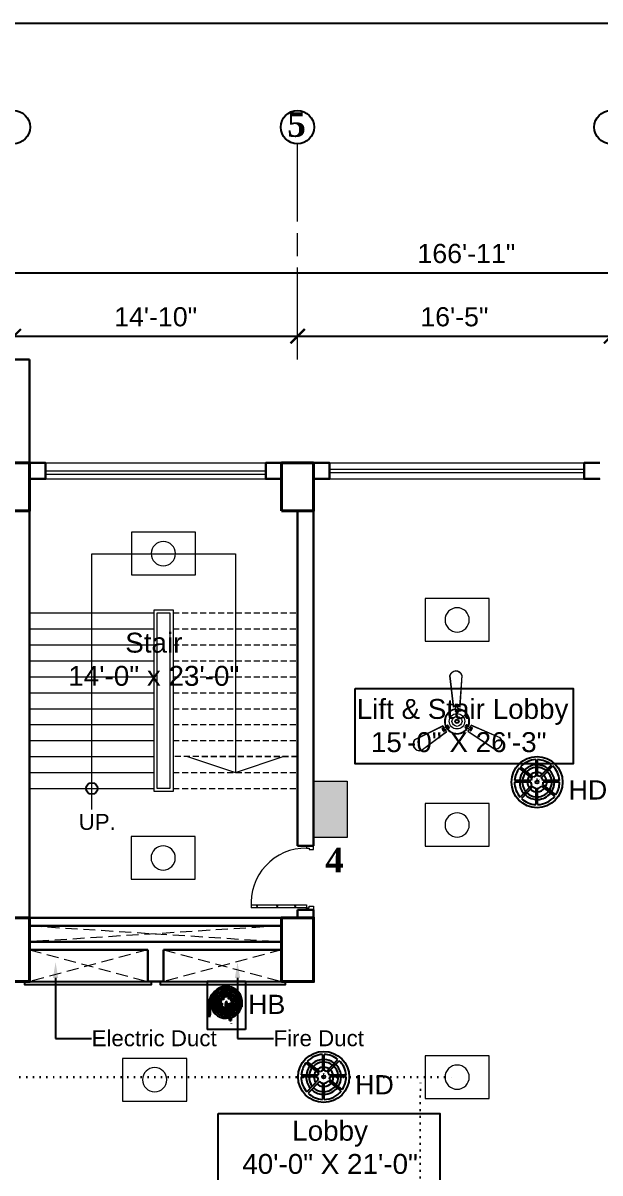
# Model space of a CAD drawing. Header units: inches. Extents: x -12 to 20935469, y -1604 to 24729220.
# Drawn here: x 20824778 to 20825139, y 24652157 to 24652878 of the extents above; entities that cross this region are included whole.
import ezdxf
from ezdxf import colors
from ezdxf.entities.mleader import LeaderData, LeaderLine
from ezdxf.math import Vec2, Vec3

# ---------------------------------------------------------------- set-up
doc = ezdxf.new("R2010")
doc.units = ezdxf.units.IN
doc.header["$LTSCALE"] = 0.03
doc.header["$MEASUREMENT"] = 0
doc.header["$PDMODE"] = 32
doc.header["$PDSIZE"] = 15
for name, pattern in [('ACAD_ISO02W100', [15, 12, -3]), ('ACAD_ISO08W100', [36, 24, -3, 6, -3]), ('DASHED2', [0.375, 0.25, -0.125]), ('DOT', [0.25, 0, -0.25])]:
    doc.linetypes.add(name, pattern=pattern)
for name, color, linetype, lineweight in [('0-elect.fixture-3 fan', 200, 'Continuous', 20), ('CL BOX', 90, 'ACAD_ISO02W100', 0), ('column', 1, 'Continuous', 40), ('Dim Line', 252, 'Continuous', 13), ('Dimiention', 75, 'Continuous', 18), ('Door', 7, 'Continuous', 18), ('Dot', 253, 'Continuous', 0), ('E-CF', 4, 'Continuous', 30), ('Gas', 21, 'Continuous', 5), ('Grid Line', 252, 'Continuous', 18), ('line', 7, 'Continuous', 9), ('Main Wall', 7, 'Continuous', 30), ('RAIL', 23, 'Continuous', 13), ('STAIR', 46, 'Continuous', 15), ('wind.', 150, 'Continuous', 20)]:
    doc.layers.add(name, color=color, linetype=linetype, lineweight=lineweight)
for name, color, linetype in [('fire alarm', 10, 'Continuous'), ('H', 154, 'Continuous'), ('heat detactor', 8, 'Continuous'), ('QP TEX', 7, 'Continuous'), ('SB TEXT', 215, 'DOT'), ('TEXT', 7, 'Continuous'), ('w', 188, 'DOT')]:
    doc.layers.add(name, color=color, linetype=linetype)
doc.styles.add('2', font='swisscl.ttf')
doc.styles.add('RomanS', font='arial.ttf', dxfattribs={"height": 12})
doc.styles.get("Standard").update_dxf_attribs({"font": 'timesbd.ttf'})
doc.dimstyles.new('Aec_Arch_I', dxfattribs={"dimscale": 96, "dimtxt": 12, "dimasz": 0.09375, "dimexe": 0.125, "dimexo": 0.125, "dimgap": 0.0625, "dimtad": 1, "dimdec": 0, "dimzin": 3, "dimdsep": 46, "dimlunit": 4, "dimtxsty": 'RomanS', "dimblk1": 'ARCHTICK', "dimblk2": 'ARCHTICK', "dimsah": 1, "dimcen": 0.09375, "dimdle": 0.125, "dimadec": 0, "dimazin": 0, "dimtfac": 0.75, "dimtdec": 0, "dimtmove": 2, "dimatfit": 3, "dimldrblk": 'ARCHTICK', "dimfxl": 1, "dimfrac": 1, "dimtolj": 1, "dimtzin": 0, "dimarcsym": 0})

# ---------------------------------------------------------------- blocks, each defined once
blk = doc.blocks.new('Door_45')
at = {"layer": 'Door'}
for p, q in [((1.5, 4.97), (1.5, 43.97)), ((3.5, 44.03), (3.5, 4.97)), ((1.5, 40.03), (2.25, 40.03)), ((2.25, 40.03), (2.25, 39.53)), ((2.25, 39.53), (2.75, 39.53)), ((2.75, 39.53), (2.75, 40.03)), ((2.75, 40.03), (3.5, 40.03)), ((1.5, 25.77), (2.25, 25.77)), ((2.25, 25.77), (2.25, 25.27)), ((2.25, 25.27), (2.75, 25.27)), ((2.75, 25.77), (3.5, 25.77)), ((2.75, 25.27), (2.75, 25.77)), ((1.5, 12.57), (2.25, 12.57)), ((2.25, 12.57), (2.25, 13.07)), ((2.25, 13.07), (2.75, 13.07)), ((2.75, 13.07), (2.75, 12.57)), ((2.75, 12.57), (3.5, 12.57)), ((0, -0.03), (0, 4.97)), ((0, 4.97), (1.5, 4.97)), ((3.5, 4.97), (1.5, 4.97)), ((1.5, 4.97), (1.5, 2.97)), ((1.5, 2.97), (2.5, 2.97)), ((2.5, 2.97), (2.5, -0.03)), ((42.5, 3), (42.5, -0.03)), ((43.5, 3), (42.5, 3)), ((45, 5), (43.5, 5)), ((43.5, 5), (43.5, 3)), ((45, -0.03), (45, 5)), ((2.5, -0.03), (0, -0.03)), ((42.5, -0.03), (45, -0.03))]:
    blk.add_line(p, q, dxfattribs=at)
blk.add_arc((4.66, 5.26), 38.84, 359.62325, 94.66847, dxfattribs=at)
blk = doc.blocks.new('GGGFGFG')
at = {"layer": 'line', "color": 4, "ltscale": 50}
for p, q in [((7356688.2, 3293208.1), (7357003, 3293208.1)), ((7356688.2, 3292998.4), (7356688.2, 3293208.1)), ((7357003, 3293208.1), (7357003, 3292998.4)), ((7357003, 3292998.4), (7356688.2, 3292998.4))]:
    blk.add_line(p, q, dxfattribs=at)
blk.add_circle((7356845.6, 3293103.2), 59.6, dxfattribs=at)
blk = doc.blocks.new('JUJUJUKIII')
at = {"layer": 'H', "ltscale": 50, "true_color": 0x999999, "transparency": 33554556}
h = blk.add_hatch(color=253, dxfattribs=at)
h.dxf.hatch_style = 1
h.paths.add_polyline_path([(7363219.9, 3291034.2), (7363425.7, 3291034.2), (7363425.7, 3291376.7), (7363219.9, 3291376.7)])
at = {"layer": 'Dimiention', "color": 4, "ltscale": 50}
blk.add_lwpolyline([(7363219.9, 3291034.2), (7363425.7, 3291034.2), (7363425.7, 3291376.7), (7363219.9, 3291376.7)], close=True, dxfattribs=at)
blk = doc.blocks.new('E-CF')
at = {"layer": '0-elect.fixture-3 fan', "color": 230, "linetype": 'ByBlock', "lineweight": 13, "ltscale": 5}
for p, q in [((-1.45, 6.53), (-2.38, 20.87)), ((-1.35, 6.55), (-2.29, 20.85)), ((3.24, 20.73), (1.65, 6.48)), ((3.34, 20.73), (1.74, 6.45)), ((-19.63, -7.46), (-6.46, -1.71)), ((-19.57, -7.54), (-6.43, -1.8)), ((-4.99, -4.44), (-16.92, -12.4)), ((-4.93, -4.51), (-16.88, -12.49)), ((16.28, -13.26), (4.71, -4.73)), ((16.32, -13.17), (4.78, -4.66)), ((6.34, -2.1), (19.2, -8.44)), ((6.37, -2.01), (19.25, -8.36))]:
    blk.add_line(p, q, dxfattribs=at)
at = {"layer": '0-elect.fixture-3 fan', "color": 232, "linetype": 'ByBlock', "lineweight": 13, "ltscale": 5}
for p, q in [((-0.35, 5.43), (-0.66, 4.81)), ((-0.33, 6.68), (-0.62, 7.28)), ((-0.29, 7.46), (-0.15, 7.2)), ((-0.02, 6.87), (0.23, 7.01)), ((0.04, 5.2), (0.29, 5.33)), ((0.48, 7.43), (0.62, 7.18)), ((0.6, 5.41), (0.87, 4.78)), ((0.63, 6.66), (0.96, 7.25)), ((-0.35, 4.97), (-0.22, 4.72)), ((0.42, 4.9), (0.56, 4.65)), ((-6.08, -2.77), (-6.75, -2.79)), ((-6.68, -3.29), (-6.53, -3.05)), ((-6.31, -3.97), (-6.16, -3.73)), ((-5.94, -3.44), (-6.18, -3.29)), ((-5.62, -3.61), (-6, -4.17)), ((-4.99, -2.18), (-4.57, -1.62)), ((-4.52, -2.55), (-4.76, -2.41)), ((-4.53, -3.01), (-3.84, -2.97)), ((-4.46, -2.08), (-4.31, -1.83)), ((-4.13, -2.78), (-3.98, -2.54)), ((4.38, -3.22), (3.69, -3.14)), ((4.03, -2.81), (3.74, -2.8)), ((4.47, -2.17), (4.18, -2.17)), ((4.47, -2.63), (4.47, -2.91)), ((4.87, -2.41), (4.49, -1.83)), ((5.44, -3.87), (5.79, -4.45)), ((6.19, -4.13), (5.9, -4.12)), ((5.94, -3.05), (6.61, -3.1)), ((5.95, -3.42), (5.94, -3.7)), ((6.6, -3.47), (6.31, -3.46))]:
    blk.add_line(p, q, dxfattribs=at)
at = {"layer": '0-elect.fixture-3 fan', "color": 5, "lineweight": 13}
blk.add_line((0, 0), (0, 0), dxfattribs=at)
at = {"layer": '0-elect.fixture-3 fan', "color": 230, "linetype": 'ByBlock', "lineweight": 13, "ltscale": 5, "extrusion": (0, 0, -1)}
for centre, major_axis, start_param, end_param in [((0.46, 19.91), (-2.12, 2.12), 5.823867, 8.359631), ((0.46, 19.91), (-2.05, 2.05), 5.830329, 8.353169), ((0, 0), (-4.05, 4.05), 5.068563, 7.021343), ((0, 0), (-3.85, 3.85), 5.085186, 7.003917), ((0, 0), (4.72, 4.72), -1.003222, -0.833722), ((0, 0), (-4.05, 4.05), 0.879773, 2.832553), ((0, 0), (-3.85, 3.85), 0.896396, 2.815126), ((0, 0), (4.72, 4.72), -0.690743, -0.521244), ((0, 0), (-4.72, 4.72), 5.068843, 5.238343), ((0, 0), (4.72, 4.72), 3.185569, 3.355068), ((0, 0), (4.05, 4.05), 1.403372, 3.356151), ((0, 0), (-3.85, 3.85), 2.990791, 4.909522), ((0, 0), (4.72, 4.72), 1.403652, 1.573151), ((0, 0), (-4.72, 4.72), 2.66197, 2.831469), ((-17.47, -9.55), (-2.12, 2.12), 3.729471, 6.265236), ((-17.47, -9.55), (-2.05, 2.05), 3.735934, 6.258773), ((17, -10.35), (-2.12, 2.12), 1.635076, 4.170841), ((17, -10.35), (2.05, 2.05), 0.070743, 2.593582)]:
    blk.add_ellipse(centre, major_axis=major_axis, ratio=1, start_param=start_param, end_param=end_param, dxfattribs=at)
at = {"layer": '0-elect.fixture-3 fan', "color": 232, "linetype": 'ByBlock', "lineweight": 13, "ltscale": 5, "extrusion": (0, 0, -1)}
for centre, major_axis, start_param, end_param in [((-0.41, 7.39), (-0.169, 0.169), 5.038692, 7.013305), ((0, 0), (5.4, 5.4), -0.840677, -0.683789), ((-0.22, 7.33), (0.101, 0.101), 3.926991, 10.210176), ((-2.18, 6.1), (-1.37, 1.37), 2.052913, 2.705807), ((0.11, 6.94), (0.101, 0.101), 3.926991, 10.210176), ((0.17, 5.27), (0.101, 0.101), 3.926991, 10.210176), ((0.55, 7.31), (0.101, 0.101), 3.926991, 10.210176), ((2.58, 5.99), (1.46, 1.46), 3.643048, 4.257264), ((0.75, 7.36), (-0.169, 0.169), 0.887007, 2.86162), ((-0.44, 4.71), (0.169, 0.169), 2.26283, 4.381754), ((-0.28, 4.84), (0.101, 0.101), 3.926991, 10.210176), ((0, 0), (3.17, 3.17), -0.878763, -0.645703), ((0.49, 4.78), (0.101, 0.101), 3.926991, 10.210176), ((0.66, 4.68), (0.169, 0.169), 0.376965, 2.49589), ((-6.75, -3.02), (0.169, 0.169), 3.505001, 5.479614), ((0, 0), (-5.4, 5.4), 4.91891, 5.075797), ((-6.6, -3.17), (0.101, 0.101), 3.926991, 10.210176), ((-6.19, -4.04), (0.169, 0.169), 1.373501, 3.348114), ((-6.24, -3.85), (0.101, 0.101), 3.926991, 10.210176), ((-6.06, -3.36), (0.101, 0.101), 3.926991, 10.210176), ((-6.47, -0.75), (1.46, 1.46), 1.548653, 2.162869), ((-4.19, -4.93), (-1.37, 1.37), 6.241703, 6.894597), ((-4.64, -2.48), (-0.101, 0.101), 5.497787, 11.780972), ((-4.38, -1.76), (-0.169, 0.169), 6.136552, 8.255476), ((-4.38, -1.96), (-0.101, 0.101), 5.497787, 11.780972), ((-4.05, -2.66), (0.101, 0.101), 3.926991, 10.210176), ((0, 0), (-3.17, 3.17), 4.880824, 5.113884), ((-3.86, -2.73), (0.169, 0.169), 0.168435, 2.287359), ((3.72, -2.9), (0.169, 0.169), 2.471361, 4.590285), ((0, 0), (-3.17, 3.17), 2.786429, 3.019489), ((3.89, -2.81), (0.101, 0.101), 3.926991, 10.210176), ((4.29, -1.97), (-0.169, 0.169), 5.928021, 8.046946), ((4.33, -2.17), (0.101, 0.101), 3.926991, 10.210176), ((4.47, -2.77), (0.101, 0.101), 3.926991, 10.210176), ((3.89, -5.22), (-1.46, 1.46), 1.025054, 1.63927), ((6.36, -1.16), (1.37, 1.37), 2.576511, 3.229406), ((6, -4.32), (-0.169, 0.169), 2.981402, 4.956015), ((5.95, -3.56), (-0.101, 0.101), 5.497787, 11.780972), ((6.05, -4.13), (0.101, 0.101), 3.926991, 10.210176), ((0, 0), (-5.4, 5.4), 2.824515, 2.981402), ((6.45, -3.47), (-0.101, 0.101), 5.497787, 11.780972), ((6.6, -3.33), (-0.169, 0.169), 0.849902, 2.824515)]:
    blk.add_ellipse(centre, major_axis=major_axis, ratio=1, start_param=start_param, end_param=end_param, dxfattribs=at)
at = {"layer": '0-elect.fixture-3 fan', "linetype": 'ByBlock', "lineweight": 13, "ltscale": 5, "extrusion": (0, 0, -1)}
blk.add_ellipse((0.01, 0.03), major_axis=(-2.47, 2.47), ratio=1, start_param=5.497787, end_param=11.780972, dxfattribs=at)
at = {"layer": '0-elect.fixture-3 fan', "color": 200, "linetype": 'ByBlock', "lineweight": 13, "ltscale": 5, "extrusion": (0, 0, -1)}
blk.add_ellipse((0, 0), major_axis=(-1.61, 1.61), ratio=1, start_param=5.497787, end_param=11.780972, dxfattribs=at)
at = {"layer": '0-elect.fixture-3 fan', "color": 190, "linetype": 'ByBlock', "lineweight": 13, "ltscale": 5, "extrusion": (0, 0, -1)}
for major_axis, start_param, end_param in [((0.666, 0.666), 3.926991, 10.210176), ((-0.461, 0.461), 5.497787, 11.780972)]:
    blk.add_ellipse((0, 0), major_axis=major_axis, ratio=1, start_param=start_param, end_param=end_param, dxfattribs=at)
blk = doc.blocks.new('_ArchTick')
at = {"color": 0, "linetype": 'ByBlock', "lineweight": 35, "const_width": 0.15}
blk.add_lwpolyline([(-0.5, -0.5), (0.5, 0.5)], dxfattribs=at)
blk = doc.blocks.new('*D338')
at = {"layer": 'Defpoints', "color": 0, "transparency": 16777216}
for p in [(20820592.25, 24639400.93), (20820862.25, 24639400.93), (20820862.25, 24639400.93)]:
    blk.add_point(p, dxfattribs=at)
at = {"layer": 'Dim Line', "color": 0, "lineweight": -2, "transparency": 16777216}
blk.add_line((20820580.25, 24639400.93), (20820874.25, 24639400.93), dxfattribs=at)
at = {"layer": 'Dim Line', "color": 0, "lineweight": -2, "transparency": 16777216, "xscale": 9, "yscale": 9, "zscale": 9, "rotation": 180}
blk.add_blockref('_ArchTick', (20820592.25, 24639400.93), dxfattribs=at)
at = {"layer": 'Dim Line', "color": 0, "lineweight": -2, "transparency": 16777216, "xscale": 9, "yscale": 9, "zscale": 9}
blk.add_blockref('_ArchTick', (20820862.25, 24639400.93), dxfattribs=at)
at = {"layer": 'Dim Line', "color": 0, "transparency": 16777216, "insert": (20820727.25, 24639413.05), "char_height": 12, "attachment_point": 5, "style": 'RomanS'}
blk.add_mtext('\\A1;22\'-6"', dxfattribs=at)
blk = doc.blocks.new('*D339')
at = {"layer": 'Defpoints', "color": 0, "transparency": 16777216}
for p in [(20820862.25, 24639400.93), (20821040.22, 24639400.93), (20821040.22, 24639400.93)]:
    blk.add_point(p, dxfattribs=at)
at = {"layer": 'Dim Line', "color": 0, "lineweight": -2, "transparency": 16777216}
blk.add_line((20820850.25, 24639400.93), (20821052.22, 24639400.93), dxfattribs=at)
at = {"layer": 'Dim Line', "color": 0, "lineweight": -2, "transparency": 16777216, "xscale": 9, "yscale": 9, "zscale": 9, "rotation": 180}
blk.add_blockref('_ArchTick', (20820862.25, 24639400.93), dxfattribs=at)
at = {"layer": 'Dim Line', "color": 0, "lineweight": -2, "transparency": 16777216, "xscale": 9, "yscale": 9, "zscale": 9}
blk.add_blockref('_ArchTick', (20821040.22, 24639400.93), dxfattribs=at)
at = {"layer": 'Dim Line', "color": 0, "transparency": 16777216, "insert": (20820951.23, 24639413.05), "char_height": 12, "attachment_point": 5, "style": 'RomanS'}
blk.add_mtext('\\A1;14\'-10"', dxfattribs=at)
blk = doc.blocks.new('*D340')
at = {"layer": 'Defpoints', "color": 0, "transparency": 16777216}
for p in [(20821040.22, 24639400.93), (20821236.75, 24639400.93), (20821236.75, 24639400.93)]:
    blk.add_point(p, dxfattribs=at)
at = {"layer": 'Dim Line', "color": 0, "lineweight": -2, "transparency": 16777216}
for p, q in [((20821028.22, 24639400.93), (20821248.75, 24639400.93)), ((20821040.22, 24639388.93), (20821040.22, 24639388.93)), ((20821236.75, 24639388.93), (20821236.75, 24639388.93))]:
    blk.add_line(p, q, dxfattribs=at)
at = {"layer": 'Dim Line', "color": 0, "lineweight": -2, "transparency": 16777216, "xscale": 9, "yscale": 9, "zscale": 9, "rotation": 180}
blk.add_blockref('_ArchTick', (20821040.22, 24639400.93), dxfattribs=at)
at = {"layer": 'Dim Line', "color": 0, "lineweight": -2, "transparency": 16777216, "xscale": 9, "yscale": 9, "zscale": 9}
blk.add_blockref('_ArchTick', (20821236.75, 24639400.93), dxfattribs=at)
at = {"layer": 'Dim Line', "color": 0, "transparency": 16777216, "insert": (20821138.48, 24639413.05), "char_height": 12, "attachment_point": 5, "style": 'RomanS'}
blk.add_mtext('\\A1;16\'-5"', dxfattribs=at)
blk = doc.blocks.new('*D341')
at = {"layer": 'Defpoints', "color": 0, "transparency": 16777216}
for p in [(20821236.75, 24639400.93), (20821362.75, 24639400.93), (20821362.75, 24639400.93)]:
    blk.add_point(p, dxfattribs=at)
at = {"layer": 'Dim Line', "color": 0, "lineweight": -2, "transparency": 16777216}
for p, q in [((20821224.75, 24639400.93), (20821374.75, 24639400.93)), ((20821236.75, 24639388.93), (20821236.75, 24639388.93)), ((20821362.75, 24639388.93), (20821362.75, 24639388.93))]:
    blk.add_line(p, q, dxfattribs=at)
at = {"layer": 'Dim Line', "color": 0, "lineweight": -2, "transparency": 16777216, "xscale": 9, "yscale": 9, "zscale": 9, "rotation": 180}
blk.add_blockref('_ArchTick', (20821236.75, 24639400.93), dxfattribs=at)
at = {"layer": 'Dim Line', "color": 0, "lineweight": -2, "transparency": 16777216, "xscale": 9, "yscale": 9, "zscale": 9}
blk.add_blockref('_ArchTick', (20821362.75, 24639400.93), dxfattribs=at)
at = {"layer": 'Dim Line', "color": 0, "transparency": 16777216, "insert": (20821299.75, 24639413.05), "char_height": 12, "attachment_point": 5, "style": 'RomanS'}
blk.add_mtext('\\A1;10\'-6"', dxfattribs=at)
blk = doc.blocks.new('*D329')
at = {"layer": 'Defpoints', "color": 0, "transparency": 16777216}
for p in [(20820144.28, 24639433.51), (20822147.72, 24639440.57), (20822147.72, 24639433.51)]:
    blk.add_point(p, dxfattribs=at)
at = {"layer": 'Dim Line', "color": 0, "lineweight": -2, "transparency": 16777216}
for p, q in [((20820144.28, 24639445.51), (20820144.28, 24639452.57)), ((20822147.72, 24639445.51), (20822147.72, 24639452.57)), ((20820132.28, 24639440.57), (20822159.72, 24639440.57))]:
    blk.add_line(p, q, dxfattribs=at)
at = {"layer": 'Dim Line', "color": 0, "lineweight": -2, "transparency": 16777216, "xscale": 9, "yscale": 9, "zscale": 9, "rotation": 180}
blk.add_blockref('_ArchTick', (20820144.28, 24639440.57), dxfattribs=at)
at = {"layer": 'Dim Line', "color": 0, "lineweight": -2, "transparency": 16777216, "xscale": 9, "yscale": 9, "zscale": 9}
blk.add_blockref('_ArchTick', (20822147.72, 24639440.57), dxfattribs=at)
at = {"layer": 'Dim Line', "color": 0, "transparency": 16777216, "insert": (20821146, 24639452.7), "char_height": 12, "attachment_point": 5, "style": 'RomanS'}
blk.add_mtext('\\A1;166\'-11"', dxfattribs=at)
blk = doc.blocks.new('hose box')
at = {"layer": 'fire alarm'}
for p, q in [((20826578.95, 24664176.48), (20826554.95, 24664176.48)), ((20826554.95, 24664176.48), (20826554.95, 24664146.48)), ((20826578.95, 24664176.48), (20826554.95, 24664176.48)), ((20826578.95, 24664176.48), (20826578.95, 24664146.48)), ((20826578.95, 24664176.48), (20826578.95, 24664146.48)), ((20826555.7, 24664161.43), (20826555.7, 24664161.46)), ((20826555.73, 24664161.49), (20826556.9, 24664161.49)), ((20826555.73, 24664161.4), (20826556.9, 24664161.4)), ((20826555.75, 24664161.09), (20826555.75, 24664161.4)), ((20826555.76, 24664161.04), (20826556.87, 24664161.04)), ((20826555.76, 24664160.93), (20826556.87, 24664160.93)), ((20826555.76, 24664160.93), (20826556.87, 24664160.93)), ((20826555.76, 24664160.83), (20826556.87, 24664160.83)), ((20826555.76, 24664160.83), (20826556.87, 24664160.83)), ((20826555.76, 24664160.73), (20826556.87, 24664160.73)), ((20826555.76, 24664160.73), (20826556.87, 24664160.73)), ((20826555.76, 24664160.62), (20826556.87, 24664160.62)), ((20826555.76, 24664160.62), (20826556.87, 24664160.62)), ((20826555.76, 24664160.52), (20826556.87, 24664160.52)), ((20826555.76, 24664160.52), (20826556.87, 24664160.52)), ((20826555.76, 24664160.42), (20826556.87, 24664160.42)), ((20826555.76, 24664160.42), (20826556.87, 24664160.42)), ((20826555.76, 24664160.32), (20826556.87, 24664160.32)), ((20826555.76, 24664160.32), (20826556.87, 24664160.32)), ((20826555.76, 24664160.21), (20826556.87, 24664160.21)), ((20826555.76, 24664160.21), (20826556.87, 24664160.21)), ((20826555.76, 24664160.11), (20826556.87, 24664160.11)), ((20826555.76, 24664160.11), (20826556.87, 24664160.11)), ((20826555.76, 24664160.01), (20826556.87, 24664160.01)), ((20826555.76, 24664160.01), (20826556.87, 24664160.01)), ((20826555.76, 24664159.91), (20826556.87, 24664159.91)), ((20826555.76, 24664159.91), (20826556.87, 24664159.91)), ((20826555.76, 24664159.8), (20826556.87, 24664159.8)), ((20826555.76, 24664159.8), (20826556.87, 24664159.8)), ((20826555.76, 24664159.7), (20826556.87, 24664159.7)), ((20826555.76, 24664159.7), (20826556.87, 24664159.7)), ((20826556.89, 24664161.09), (20826556.89, 24664161.4)), ((20826556.93, 24664161.43), (20826556.93, 24664161.46)), ((20826566.36, 24664162.74), (20826567.52, 24664162.74)), ((20826566.36, 24664162.74), (20826566.36, 24664161.05)), ((20826566.36, 24664161.05), (20826567.52, 24664161.05)), ((20826566.49, 24664163.49), (20826566.49, 24664162.81)), ((20826566.49, 24664162.81), (20826567.38, 24664162.81)), ((20826567.38, 24664163.49), (20826567.38, 24664162.81)), ((20826567.38, 24664162.81), (20826567.42, 24664162.81)), ((20826567.42, 24664162.81), (20826567.42, 24664162.74)), ((20826567.52, 24664162.74), (20826567.52, 24664161.05)), ((20826567.52, 24664162.49), (20826577.31, 24664162.49)), ((20826567.52, 24664161.3), (20826577.31, 24664161.3)), ((20826555.36, 24664158.32), (20826555.36, 24664158.91)), ((20826555.36, 24664158.32), (20826556.89, 24664158.32)), ((20826555.42, 24664158.99), (20826555.69, 24664159.11)), ((20826555.54, 24664158.77), (20826555.5, 24664158.75)), ((20826555.5, 24664158.75), (20826555.5, 24664158.63)), ((20826555.5, 24664158.63), (20826555.6, 24664158.57)), ((20826555.54, 24664158.77), (20826555.64, 24664158.59)), ((20826555.6, 24664158.81), (20826555.56, 24664158.78)), ((20826555.56, 24664158.78), (20826555.67, 24664158.6)), ((20826555.58, 24664154.93), (20826555.58, 24664154.81)), ((20826555.58, 24664154.81), (20826556.99, 24664154.81)), ((20826555.71, 24664158.75), (20826555.6, 24664158.81)), ((20826555.6, 24664158.57), (20826555.64, 24664158.59)), ((20826555.64, 24664158.83), (20826555.64, 24664158.85)), ((20826555.64, 24664158.54), (20826555.64, 24664158.52)), ((20826555.65, 24664158.83), (20826555.65, 24664158.85)), ((20826555.65, 24664158.54), (20826555.65, 24664158.52)), ((20826555.67, 24664158.6), (20826555.71, 24664158.63)), ((20826555.79, 24664158.9), (20826555.7, 24664158.9)), ((20826555.79, 24664158.9), (20826555.7, 24664158.9)), ((20826555.79, 24664158.48), (20826555.7, 24664158.48)), ((20826555.79, 24664158.47), (20826555.7, 24664158.47)), ((20826555.7, 24664157.92), (20826555.7, 24664155.75)), ((20826556.28, 24664155.75), (20826555.7, 24664155.75)), ((20826555.7, 24664155.75), (20826555.83, 24664155.59)), ((20826555.71, 24664158.63), (20826555.71, 24664158.75)), ((20826555.72, 24664157.94), (20826555.76, 24664157.94)), ((20826555.73, 24664158.29), (20826555.73, 24664157.94)), ((20826555.75, 24664159.19), (20826555.75, 24664159.55)), ((20826555.75, 24664158.87), (20826555.75, 24664158.5)), ((20826555.75, 24664158.87), (20826556.79, 24664158.87)), ((20826555.75, 24664158.5), (20826556.79, 24664158.5)), ((20826556.28, 24664155.75), (20826555.75, 24664155.75)), ((20826555.76, 24664159.6), (20826556.87, 24664159.6)), ((20826555.76, 24664158.87), (20826555.76, 24664158.5)), ((20826555.76, 24664158.6), (20826555.79, 24664158.77)), ((20826555.76, 24664158.64), (20826555.77, 24664158.77)), ((20826555.76, 24664157.94), (20826555.76, 24664155.75)), ((20826556.28, 24664158.32), (20826555.77, 24664158.32)), ((20826555.77, 24664155.13), (20826556.79, 24664155.13)), ((20826555.78, 24664158.61), (20826555.8, 24664158.77)), ((20826555.79, 24664158.6), (20826555.81, 24664158.77)), ((20826555.8, 24664158.61), (20826555.82, 24664158.77)), ((20826555.82, 24664158.88), (20826555.82, 24664158.87)), ((20826555.82, 24664158.6), (20826555.84, 24664158.77)), ((20826555.82, 24664158.5), (20826555.82, 24664158.5)), ((20826555.83, 24664158.61), (20826555.85, 24664158.77)), ((20826555.83, 24664155.59), (20826555.83, 24664155.13)), ((20826555.83, 24664155.59), (20826556.73, 24664155.59)), ((20826555.84, 24664158.6), (20826555.86, 24664158.77)), ((20826555.85, 24664158.61), (20826555.88, 24664158.77)), ((20826555.87, 24664158.6), (20826555.89, 24664158.77)), ((20826555.88, 24664158.61), (20826555.9, 24664158.77)), ((20826555.89, 24664158.6), (20826555.92, 24664158.77)), ((20826555.91, 24664157.94), (20826555.91, 24664155.75)), ((20826555.91, 24664157.94), (20826556.13, 24664157.94)), ((20826555.95, 24664157.92), (20826555.91, 24664157.94)), ((20826555.92, 24664158.61), (20826555.94, 24664158.77)), ((20826555.94, 24664158.61), (20826555.96, 24664158.76)), ((20826555.95, 24664157.92), (20826555.95, 24664155.75)), ((20826555.95, 24664157.92), (20826556.09, 24664157.92)), ((20826555.97, 24664158.61), (20826555.99, 24664158.77)), ((20826555.99, 24664158.61), (20826556.02, 24664158.76)), ((20826556.02, 24664158.61), (20826556.04, 24664158.76)), ((20826556.05, 24664158.61), (20826556.07, 24664158.76)), ((20826556.07, 24664158.61), (20826556.09, 24664158.76)), ((20826556.09, 24664157.92), (20826556.13, 24664157.94)), ((20826556.09, 24664157.92), (20826556.09, 24664155.75)), ((20826556.1, 24664158.61), (20826556.12, 24664158.76)), ((20826556.12, 24664158.61), (20826556.15, 24664158.76)), ((20826556.13, 24664157.94), (20826556.13, 24664155.75)), ((20826556.15, 24664158.61), (20826556.17, 24664158.76)), ((20826556.18, 24664158.61), (20826556.2, 24664158.76)), ((20826556.2, 24664158.61), (20826556.22, 24664158.76)), ((20826556.23, 24664158.61), (20826556.25, 24664158.76)), ((20826556.25, 24664158.61), (20826556.28, 24664158.76)), ((20826556.28, 24664158.61), (20826556.3, 24664158.76)), ((20826556.28, 24664158.32), (20826556.8, 24664158.32)), ((20826556.28, 24664155.75), (20826556.87, 24664155.75)), ((20826556.28, 24664155.75), (20826556.85, 24664155.75)), ((20826556.31, 24664158.61), (20826556.33, 24664158.76)), ((20826556.33, 24664158.61), (20826556.35, 24664158.76)), ((20826556.36, 24664158.61), (20826556.38, 24664158.76)), ((20826556.38, 24664158.61), (20826556.41, 24664158.76)), ((20826556.41, 24664158.61), (20826556.43, 24664158.76)), ((20826556.43, 24664158.61), (20826556.46, 24664158.76)), ((20826556.44, 24664157.94), (20826556.44, 24664155.75)), ((20826556.44, 24664157.94), (20826556.66, 24664157.94)), ((20826556.44, 24664157.94), (20826556.48, 24664157.92)), ((20826556.46, 24664158.61), (20826556.48, 24664158.76)), ((20826556.48, 24664157.92), (20826556.48, 24664155.75)), ((20826556.48, 24664157.92), (20826556.61, 24664157.92)), ((20826556.49, 24664158.61), (20826556.51, 24664158.76)), ((20826556.51, 24664158.61), (20826556.53, 24664158.76)), ((20826556.54, 24664158.61), (20826556.56, 24664158.76)), ((20826556.56, 24664158.61), (20826556.59, 24664158.76)), ((20826556.59, 24664158.61), (20826556.61, 24664158.76)), ((20826556.61, 24664157.92), (20826556.66, 24664157.94)), ((20826556.61, 24664157.92), (20826556.61, 24664155.75)), ((20826556.62, 24664158.61), (20826556.64, 24664158.76)), ((20826556.64, 24664158.61), (20826556.66, 24664158.77)), ((20826556.66, 24664158.6), (20826556.68, 24664158.77)), ((20826556.66, 24664157.94), (20826556.66, 24664155.75)), ((20826556.67, 24664158.61), (20826556.69, 24664158.77)), ((20826556.68, 24664158.6), (20826556.7, 24664158.77)), ((20826556.69, 24664158.61), (20826556.72, 24664158.77)), ((20826556.71, 24664158.6), (20826556.73, 24664158.77)), ((20826556.72, 24664158.61), (20826556.74, 24664158.77)), ((20826556.73, 24664158.6), (20826556.76, 24664158.77)), ((20826556.87, 24664155.75), (20826556.73, 24664155.59)), ((20826556.73, 24664155.59), (20826556.73, 24664155.13)), ((20826556.75, 24664158.61), (20826556.77, 24664158.77)), ((20826556.76, 24664158.6), (20826556.78, 24664158.77)), ((20826556.77, 24664158.61), (20826556.79, 24664158.77)), ((20826556.78, 24664158.6), (20826556.79, 24664158.71)), ((20826556.79, 24664158.87), (20826556.79, 24664158.5)), ((20826556.81, 24664157.94), (20826556.81, 24664155.75)), ((20826556.81, 24664157.94), (20826556.85, 24664157.94)), ((20826556.83, 24664158.29), (20826556.83, 24664157.94)), ((20826556.87, 24664157.92), (20826556.87, 24664155.75)), ((20826556.89, 24664158.32), (20826556.89, 24664159.55)), ((20826556.99, 24664154.93), (20826556.99, 24664154.81)), ((20826569.06, 24664152.2), (20826569.06, 24664154.16)), ((20826569.06, 24664154.16), (20826570.09, 24664154.16)), ((20826569.2, 24664154.31), (20826569.95, 24664154.31)), ((20826569.2, 24664154.31), (20826569.2, 24664154.16)), ((20826570.09, 24664154.16), (20826570.09, 24664152.2)), ((20826578.95, 24664146.48), (20826554.95, 24664146.48)), ((20826570.09, 24664152.2), (20826569.06, 24664152.2)), ((20826569.12, 24664152.2), (20826570.04, 24664152.2)), ((20826569.12, 24664152.13), (20826569.12, 24664152.2)), ((20826570.04, 24664152.13), (20826569.12, 24664152.13)), ((20826569.21, 24664152.13), (20826569.94, 24664152.13)), ((20826569.21, 24664152.13), (20826569.21, 24664152.03)), ((20826569.21, 24664152.03), (20826569.94, 24664152.03)), ((20826569.94, 24664150.02), (20826569.94, 24664150.12)), ((20826569.95, 24664152.3), (20826569.95, 24664152.15)), ((20826570.04, 24664150.19), (20826570.04, 24664150.12))]:
    blk.add_line(p, q, dxfattribs=at)
for centre, radius in [((20826564.44, 24664162.47), 0.212), ((20826565.2, 24664165.58), 0.212), ((20826568.4, 24664165.82), 0.212), ((20826569.6, 24664162.85), 0.212), ((20826555.72, 24664158.97), 0.118), ((20826556.28, 24664158.11), 0.106), ((20826556.28, 24664158.11), 0.0528)]:
    blk.add_circle(centre, radius, dxfattribs=at)
for centre, radius, start, end in [((20826565.71, 24664162.1), 9.95, 134.84719, 183.52915), ((20826566.96, 24664163.5), 10.01, 354.21127, 347.29934), ((20826566.96, 24664163.5), 8.88, 353.4715, 345.65031), ((20826566.96, 24664163.5), 7.75, 352.51432, 343.50196), ((20826566.96, 24664163.5), 7.51, 352.26972, 342.94997), ((20826566.96, 24664163.5), 6.38, 350.89335, 339.81789), ((20826566.96, 24664163.5), 6.14, 350.5282, 338.97871), ((20826566.96, 24664163.5), 5.49, 349.40169, 336.36451), ((20826566.96, 24664163.5), 5.25, 348.90301, 335.19382), ((20826566.96, 24664163.5), 4.23, 346.1702, 328.59665), ((20826566.96, 24664163.5), 3.65, 343.95135, 322.94242), ((20826566.96, 24664163.5), 3.41, 342.76876, 319.78004), ((20826555.73, 24664161.46), 0.0293, 90, 180), ((20826555.73, 24664161.43), 0.0293, 180, 270), ((20826555.84, 24664161.09), 0.0964, 180, 212.15091), ((20826555.84, 24664160.98), 0.0964, 147.84909, 212.15091), ((20826555.84, 24664160.88), 0.0964, 147.84909, 212.15091), ((20826555.84, 24664160.78), 0.0964, 147.84909, 212.15091), ((20826555.84, 24664160.68), 0.0964, 147.84909, 212.15091), ((20826555.84, 24664160.57), 0.0964, 147.84909, 212.15091), ((20826555.84, 24664160.47), 0.0964, 147.84909, 212.15091), ((20826555.84, 24664160.37), 0.0964, 147.84909, 212.15091), ((20826555.84, 24664160.27), 0.0964, 147.84909, 212.15091), ((20826555.84, 24664160.16), 0.0964, 147.84909, 212.15091), ((20826555.84, 24664160.06), 0.0964, 147.84909, 212.15091), ((20826555.84, 24664159.96), 0.0964, 147.84909, 212.15091), ((20826555.84, 24664159.85), 0.0964, 147.84909, 212.15091), ((20826555.84, 24664159.75), 0.0964, 147.84909, 212.15091), ((20826555.84, 24664159.65), 0.0964, 147.84909, 212.15091), ((20826572.21, 24664162.06), 15.37, 173.16129, 182.13025), ((20826556.79, 24664161.09), 0.0964, 327.84909, 0), ((20826556.79, 24664160.98), 0.0964, 327.84909, 32.15091), ((20826556.79, 24664160.88), 0.0964, 327.84909, 32.15091), ((20826556.79, 24664160.78), 0.0964, 327.84909, 32.15091), ((20826556.79, 24664160.68), 0.0964, 327.84909, 32.15091), ((20826556.79, 24664160.57), 0.0964, 327.84909, 32.15091), ((20826556.79, 24664160.47), 0.0964, 327.84909, 32.15091), ((20826556.79, 24664160.37), 0.0964, 327.84909, 32.15091), ((20826556.79, 24664160.27), 0.0964, 327.84909, 32.15091), ((20826556.79, 24664160.16), 0.0964, 327.84909, 32.15091), ((20826556.79, 24664160.06), 0.0964, 327.84909, 32.15091), ((20826556.79, 24664159.96), 0.0964, 327.84909, 32.15091), ((20826556.79, 24664159.85), 0.0964, 327.84909, 32.15091), ((20826556.79, 24664159.75), 0.0964, 327.84909, 32.15091), ((20826556.79, 24664159.65), 0.0964, 327.84909, 32.15091), ((20826556.9, 24664161.46), 0.0293, 0, 90), ((20826556.9, 24664161.43), 0.0293, 270, 0), ((20826566.94, 24664163.49), 0.445, 0, 180), ((20826555.45, 24664158.91), 0.088, 112.9321, 180), ((20826555.77, 24664154.93), 0.195, 90, 180), ((20826555.72, 24664158.97), 0.132, 79.34948, 280.65053), ((20826555.63, 24664158.83), 0.013, 259.34948, 0), ((20826555.63, 24664158.83), 0.0182, 259.34948, 0), ((20826555.63, 24664158.54), 0.0182, 0, 100.65053), ((20826555.63, 24664158.54), 0.013, 0, 100.65053), ((20826555.7, 24664158.85), 0.0519, 90, 180), ((20826555.7, 24664158.52), 0.0519, 180, 270), ((20826555.7, 24664158.85), 0.0467, 90, 180), ((20826555.7, 24664158.52), 0.0467, 180, 270), ((20826555.66, 24664159.19), 0.088, 292.9321, 0), ((20826555.72, 24664157.92), 0.0176, 90, 180), ((20826555.77, 24664158.29), 0.0352, 90, 180), ((20826555.84, 24664159.55), 0.0964, 147.84909, 180), ((20826555.76, 24664158.61), 0.00649, 257.77249, 356.63499), ((20826555.78, 24664158.77), 0.00649, 348.17469, 176.63499), ((20826555.78, 24664158.61), 0.00649, 168.17469, 356.63499), ((20826555.79, 24664158.88), 0.026, 0, 90), ((20826555.79, 24664158.88), 0.0208, 0, 90), ((20826555.79, 24664158.5), 0.026, 270, 0), ((20826555.79, 24664158.5), 0.0208, 270, 8.9893), ((20826555.81, 24664158.77), 0.00649, 348.17469, 176.63499), ((20826555.81, 24664158.61), 0.00649, 168.17469, 356.63499), ((20826555.83, 24664158.77), 0.00649, 348.17469, 176.63499), ((20826555.84, 24664158.61), 0.00649, 168.17469, 356.63499), ((20826555.86, 24664158.77), 0.00649, 348.17469, 176.63499), ((20826555.86, 24664158.61), 0.00649, 168.17469, 356.63499), ((20826555.88, 24664158.77), 0.00649, 348.17469, 176.63499), ((20826555.89, 24664158.61), 0.00649, 168.17469, 356.63499), ((20826555.91, 24664158.77), 0.00649, 348.17469, 176.63499), ((20826555.93, 24664158.61), 0.013, 184.08664, 354.92542), ((20826555.95, 24664158.76), 0.013, 0, 163.17062), ((20826555.98, 24664158.61), 0.013, 184.08664, 354.92542), ((20826556, 24664158.76), 0.013, 0, 163.17062), ((20826556.03, 24664158.61), 0.013, 184.08664, 354.92542), ((20826556.05, 24664158.76), 0.013, 0, 163.17062), ((20826556.08, 24664158.61), 0.013, 184.08664, 354.92542), ((20826556.11, 24664158.76), 0.013, 0, 163.17062), ((20826556.14, 24664158.61), 0.013, 184.08664, 354.92542), ((20826556.16, 24664158.76), 0.013, 0, 163.17062), ((20826556.19, 24664158.61), 0.013, 184.08664, 354.92542), ((20826556.21, 24664158.76), 0.013, 0, 163.17062), ((20826556.24, 24664158.61), 0.013, 184.08664, 354.92542), ((20826556.26, 24664158.76), 0.013, 0, 163.17062), ((20826556.29, 24664158.61), 0.013, 184.08664, 354.92542), ((20826556.31, 24664158.76), 0.013, 0, 163.17062), ((20826556.34, 24664158.61), 0.013, 184.08664, 354.92542), ((20826556.37, 24664158.76), 0.013, 0, 163.17062), ((20826556.4, 24664158.61), 0.013, 184.08664, 354.92542), ((20826556.42, 24664158.76), 0.013, 0, 163.17062), ((20826556.45, 24664158.61), 0.013, 184.08664, 354.92542), ((20826556.47, 24664158.76), 0.013, 0, 163.17062), ((20826556.5, 24664158.61), 0.013, 184.08664, 354.92542), ((20826556.52, 24664158.76), 0.013, 0, 163.17062), ((20826556.55, 24664158.61), 0.013, 184.08664, 354.92542), ((20826556.57, 24664158.76), 0.013, 0, 163.17062), ((20826556.6, 24664158.61), 0.013, 184.08664, 354.92542), ((20826556.63, 24664158.76), 0.013, 0, 163.17062), ((20826556.65, 24664158.61), 0.00649, 168.17469, 356.63499), ((20826556.67, 24664158.77), 0.00649, 348.17469, 176.63499), ((20826556.68, 24664158.61), 0.00649, 168.17469, 356.63499), ((20826556.7, 24664158.77), 0.00649, 348.17469, 176.63499), ((20826556.7, 24664158.61), 0.00649, 168.17469, 356.63499), ((20826556.72, 24664158.77), 0.00649, 348.17469, 176.63499), ((20826556.73, 24664158.61), 0.00649, 168.17469, 356.63499), ((20826556.75, 24664158.77), 0.00649, 348.17469, 176.63499), ((20826556.75, 24664158.61), 0.00649, 168.17469, 356.63499), ((20826556.77, 24664158.77), 0.00649, 348.17469, 176.63499), ((20826556.77, 24664158.61), 0.00649, 168.17469, 356.63499), ((20826556.79, 24664158.77), 0.00649, 95.3487, 176.63499), ((20826556.79, 24664154.93), 0.195, 0, 90), ((20826556.8, 24664158.29), 0.0352, 0, 90), ((20826556.85, 24664157.92), 0.0176, 0, 90), ((20826556.79, 24664159.55), 0.0964, 0, 32.15091)]:
    blk.add_arc(centre, radius, start, end, dxfattribs=at)
at = {"insert": (20826580.67, 24664168.24), "char_height": 12, "attachment_point": 1, "style": 'RomanS'}
blk.add_mtext_dynamic_manual_height_columns('HB', width=24.7722, gutter_width=60, heights=[0], dxfattribs=at)
blk = doc.blocks.new('heat detaCTOR')
for p, q in [((20826806.99, 24664335.71), (20826806.99, 24664325.41)), ((20826808.1, 24664325.48), (20826808.1, 24664335.73)), ((20826804.72, 24664323.99), (20826796.69, 24664330.35)), ((20826805.53, 24664324.77), (20826797.4, 24664331.19)), ((20826809.56, 24664325.06), (20826816.75, 24664332.51)), ((20826810.46, 24664324.4), (20826817.58, 24664331.78)), ((20826803.91, 24664321.62), (20826793.66, 24664321.62)), ((20826804.07, 24664322.73), (20826793.7, 24664322.73)), ((20826804.41, 24664319.72), (20826797.2, 24664312.27)), ((20826805.09, 24664318.84), (20826797.97, 24664311.46)), ((20826818.83, 24664312.83), (20826810.79, 24664319.19)), ((20826819.48, 24664313.72), (20826811.36, 24664320.16)), ((20826821.85, 24664322.73), (20826811.48, 24664322.73)), ((20826821.9, 24664321.62), (20826811.65, 24664321.62)), ((20826806.99, 24664317.83), (20826806.99, 24664307.52)), ((20826808.1, 24664307.5), (20826808.1, 24664317.77))]:
    blk.add_line(p, q)
at = {"layer": 'heat detactor'}
for radius in [16.02, 0.961]:
    blk.add_circle((20826807.78, 24664321.62), radius, dxfattribs=at)
at = {"layer": 'heat detactor', "ltscale": 50}
for radius, start, end in [(14.12, 93.18051, 137.28954), (14.12, 50.52278, 88.68504), (14.12, 141.78747, 175.47949), (9.26, 141.90716, 172.33086), (9.26, 95.40816, 134.24025), (6.08, 97.38665, 131.51755), (6.08, 56.48277, 86.93464), (3.87, 62.6166, 85.17626), (9.26, 53.66859, 87.7533), (6.08, 10.48859, 45.9945), (9.26, 7.66914, 45.99957), (14.12, 4.52051, 46.02441), (14.12, 179.97791, 221.50422), (9.26, 180, 218.35841), (6.08, 180, 215.54423), (6.08, 142.0004, 169.51141), (3.87, 180, 209.44306), (3.87, 142.20041, 163.36573), (3.87, 226.04337, 258.33607), (3.87, 101.66393, 125.58928), (1.65, 78.65512, 101.31836), (3.87, 274.82374, 321.10171), (1.65, 42.04035, 45.94363), (3.87, 16.63427, 45.98363), (3.87, 337.71284, 0), (6.08, 331.78457, 0), (9.26, 329.06186, 0), (14.12, 326.01258, 0.02209), (14.12, 226.00259, 266.81949), (9.26, 226.02742, 264.59184), (6.08, 226.03249, 262.61335), (6.08, 273.06536, 321.30172), (14.12, 271.31496, 321.51464), (9.26, 272.2467, 321.39496)]:
    blk.add_arc((20826807.78, 24664321.62), radius, start, end, dxfattribs=at)
at = {"layer": 'heat detactor'}
for start, end in [(141.8685, 173.49395), (94.58991, 135.36381), (52.50765, 88.09257), (6.50605, 46.00168), (180, 219.51935), (327.93831, 0), (226.02532, 265.41009), (271.90743, 321.43362)]:
    blk.add_arc((20826807.78, 24664321.62), 10.91, start, end, dxfattribs=at)
at = {"insert": (20826827.55, 24664322.73), "char_height": 12, "attachment_point": 1, "style": 'RomanS'}
blk.add_mtext_dynamic_manual_height_columns('HD', width=23.193, gutter_width=60, heights=[0], dxfattribs=at)
blk = doc.blocks.new('GRID')
at = {"layer": 'Grid Line', "color": 252, "linetype": 'ACAD_ISO08W100', "lineweight": 9, "ltscale": 80, "true_color": 0x939598}
blk.add_line((20821040.22, 24639386.33), (20821040.22, 24639521.54), dxfattribs=at)
at = {"layer": 'TEXT'}
for centre in [(20820862.11, 24639531.98), (20821040.08, 24639531.96), (20821236.61, 24639531.96)]:
    blk.add_circle(centre, 10.42, dxfattribs=at)
at = {"layer": 'TEXT', "insert": (20821039.56, 24639525.66), "char_height": 15.435, "width": 227.4581, "attachment_point": 8, "rotation": 0}
blk.add_mtext('\\A1;5', dxfattribs=at)
at = {"layer": 'Dim Line'}
for base, p1, p2, picture, middle in [((20822147.72, 24639440.57), (20820144.28, 24639433.51), (20822147.72, 24639433.51), '*D329', (20821146, 24639452.7)), ((20820862.25, 24639400.93), (20820592.25, 24639400.93), (20820862.25, 24639400.93), '*D338', (20820727.25, 24639413.05)), ((20821040.22, 24639400.93), (20820862.25, 24639400.93), (20821040.22, 24639400.93), '*D339', (20820951.23, 24639413.05)), ((20821236.75, 24639400.93), (20821040.22, 24639400.93), (20821236.75, 24639400.93), '*D340', (20821138.48, 24639413.05)), ((20821362.75, 24639400.93), (20821236.75, 24639400.93), (20821362.75, 24639400.93), '*D341', (20821299.75, 24639413.05))]:
    dim = blk.add_linear_dim(base=base, p1=p1, p2=p2, dimstyle='Aec_Arch_I', dxfattribs=at)
    dim.commit()
    dim.dimension.update_dxf_attribs({"geometry": picture, "text_midpoint": middle})

msp = doc.modelspace()

# ---------------------------------------------------------------- linework, layer by layer
for points in [[(20824985.82, 24652460.61), (20825122.51, 24652460.61), (20825122.51, 24652413.41), (20824985.82, 24652413.41)], [(20824778.77, 24652276.88), (20824858.06, 24652276.88), (20824858.06, 24652274.88), (20824778.77, 24652274.88)], [(20824863.84, 24652276.88), (20824942.07, 24652276.88), (20824942.07, 24652274.88), (20824863.84, 24652274.88)], [(20824899.98, 24652194.18), (20825038.92, 24652194.18), (20825038.92, 24652148.29), (20824899.98, 24652148.29)]]:
    msp.add_lwpolyline(points, close=True)
msp.add_circle((20824820.83, 24652397.93), 3.61)
at = {"layer": 'column', "lineweight": 40, "ltscale": 20}
for points in [[(20824761.85, 24652571.93), (20824781.85, 24652571.93), (20824781.85, 24652601.93), (20824761.85, 24652601.93)], [(20824939.82, 24652571.93), (20824959.82, 24652571.93), (20824959.82, 24652601.93), (20824939.82, 24652601.93)], [(20824761.85, 24652276.88), (20824781.85, 24652276.88), (20824781.85, 24652316.88), (20824761.85, 24652316.88)], [(20824939.82, 24652276.88), (20824959.82, 24652276.88), (20824959.82, 24652316.88), (20824939.82, 24652316.88)]]:
    msp.add_lwpolyline(points, close=True, dxfattribs=at)
at = {"layer": 'Defpoints'}
msp.add_lwpolyline([(20823799.34, 24652877.62), (20826238.21, 24652877.62), (20826238.21, 24651419.1), (20823799.34, 24651419.1)], close=True, dxfattribs=at)
at = {"layer": 'Dot', "linetype": 'DASHED2', "lineweight": 0, "ltscale": 1000}
for p, q in [((20824781.85, 24652311.88), (20824939.82, 24652301.88)), ((20824939.82, 24652311.88), (20824781.85, 24652301.88)), ((20824855.83, 24652296.88), (20824781.85, 24652276.88)), ((20824781.85, 24652296.88), (20824855.83, 24652276.88)), ((20824865.83, 24652296.88), (20824939.82, 24652276.88)), ((20824939.82, 24652296.88), (20824865.83, 24652276.88))]:
    msp.add_line(p, q, dxfattribs=at)
at = {"layer": 'Gas', "color": 0, "lineweight": 5}
for points in [[(20824871.82, 24652395.93), (20824859.82, 24652395.93), (20824859.82, 24652509.93), (20824871.82, 24652509.93)], [(20824869.82, 24652397.93), (20824861.82, 24652397.93), (20824861.82, 24652507.93), (20824869.82, 24652507.93)]]:
    msp.add_lwpolyline(points, close=True, dxfattribs=at)
at = {"layer": 'Main Wall', "lineweight": 30}
for p, q in [((20824771.87, 24652666.77), (20824781.85, 24652666.77)), ((20824781.85, 24652601.93), (20824781.85, 24652666.77)), ((20824781.85, 24652662.77), (20824781.85, 24652662.77)), ((20824781.85, 24652660.77), (20824781.85, 24652660.77)), ((20824781.85, 24652316.88), (20824781.85, 24652591.93)), ((20824949.82, 24652571.93), (20824949.82, 24652361.88)), ((20824959.82, 24652571.93), (20824959.82, 24652361.88)), ((20824959.82, 24652361.88), (20824949.82, 24652361.88)), ((20824949.82, 24652321.88), (20824949.82, 24652316.88)), ((20824959.82, 24652321.88), (20824949.82, 24652321.88)), ((20824959.82, 24652321.88), (20824959.82, 24652316.88)), ((20824939.82, 24652316.88), (20824781.85, 24652316.88)), ((20824939.82, 24652311.88), (20824781.85, 24652311.88)), ((20824939.82, 24652301.88), (20824781.85, 24652301.88)), ((20824855.83, 24652296.88), (20824781.85, 24652296.88)), ((20824855.83, 24652296.88), (20824855.83, 24652276.88)), ((20824939.82, 24652296.88), (20824865.83, 24652296.88)), ((20824865.83, 24652296.88), (20824865.83, 24652276.88)), ((20824855.83, 24652276.88), (20824865.83, 24652276.88))]:
    msp.add_line(p, q, dxfattribs=at)
for points in [[(20824781.85, 24652601.93), (20824791.85, 24652601.93), (20824791.85, 24652591.93), (20824781.85, 24652591.93)], [(20824939.82, 24652601.93), (20824929.82, 24652601.93), (20824929.82, 24652591.93), (20824939.82, 24652591.93)], [(20824959.82, 24652601.93), (20824969.82, 24652601.93), (20824969.82, 24652591.93), (20824959.82, 24652591.93)], [(20825139.35, 24652601.93), (20825129.35, 24652601.93), (20825129.35, 24652591.93), (20825139.35, 24652591.93)]]:
    msp.add_lwpolyline(points, dxfattribs=at)
at = {"layer": 'RAIL', "lineweight": 9}
for p, q in [((20824820.83, 24652384.76), (20824820.83, 24652544.93)), ((20824820.83, 24652544.93), (20824910.82, 24652544.93)), ((20824910.82, 24652544.93), (20824910.82, 24652407.93)), ((20824880.82, 24652417.93), (20824910.82, 24652407.93)), ((20824910.82, 24652407.93), (20824940.82, 24652417.93))]:
    msp.add_line(p, q, dxfattribs=at)
at = {"layer": 'STAIR', "color": 32, "lineweight": 5}
for p, q in [((20824781.85, 24652507.93), (20824859.82, 24652507.93)), ((20824781.85, 24652497.93), (20824859.82, 24652497.93)), ((20824781.85, 24652487.93), (20824859.82, 24652487.93)), ((20824781.85, 24652477.93), (20824859.82, 24652477.93)), ((20824781.85, 24652467.93), (20824859.82, 24652467.93)), ((20824781.85, 24652457.93), (20824859.82, 24652457.93)), ((20824781.85, 24652447.93), (20824859.82, 24652447.93)), ((20824781.85, 24652437.93), (20824859.82, 24652437.93)), ((20824781.85, 24652427.93), (20824859.82, 24652427.93)), ((20824781.85, 24652417.93), (20824859.82, 24652417.93)), ((20824781.85, 24652407.93), (20824859.82, 24652407.93)), ((20824781.85, 24652397.93), (20824859.82, 24652397.93))]:
    msp.add_line(p, q, dxfattribs=at)
at = {"layer": 'STAIR', "color": 32, "linetype": 'DASHED2', "lineweight": 5, "ltscale": 500}
for p, q in [((20824871.82, 24652507.93), (20824949.82, 24652507.93)), ((20824871.82, 24652497.93), (20824949.82, 24652497.93)), ((20824871.82, 24652487.93), (20824949.82, 24652487.93)), ((20824871.82, 24652477.93), (20824949.82, 24652477.93)), ((20824871.82, 24652467.93), (20824949.82, 24652467.93)), ((20824871.82, 24652457.93), (20824949.82, 24652457.93)), ((20824871.82, 24652447.93), (20824949.82, 24652447.93)), ((20824871.82, 24652437.93), (20824949.82, 24652437.93)), ((20824871.82, 24652427.93), (20824949.82, 24652427.93)), ((20824949.82, 24652417.93), (20824871.82, 24652417.93)), ((20824889.82, 24652417.93), (20824949.82, 24652417.93)), ((20824871.82, 24652407.93), (20824949.82, 24652407.93)), ((20824871.82, 24652397.93), (20824949.82, 24652397.93))]:
    msp.add_line(p, q, dxfattribs=at)
at = {"layer": 'w', "linetype": 'DOT', "lineweight": 30, "ltscale": 550, "transparency": 33554661}
for p, q in [((20824192.73, 24652217.04), (20825049.82, 24652217.03)), ((20825026.56, 24652111.91), (20825026.76, 24652217.05))]:
    msp.add_line(p, q, dxfattribs=at)
at = {"layer": 'wind.', "lineweight": 5}
for p, q in [((20824791.85, 24652601.93), (20824929.82, 24652601.93)), ((20824969.82, 24652601.93), (20825129.35, 24652601.93)), ((20824791.85, 24652596.93), (20824929.82, 24652596.93)), ((20824791.85, 24652594.93), (20824929.82, 24652594.93)), ((20824969.82, 24652597.93), (20825129.35, 24652597.93)), ((20824969.82, 24652595.93), (20825129.35, 24652595.93)), ((20824791.85, 24652591.93), (20824929.82, 24652591.93)), ((20824959.82, 24652591.93), (20825139.37, 24652591.93)), ((20824969.82, 24652591.93), (20825139.35, 24652591.93))]:
    msp.add_line(p, q, dxfattribs=at)

# ---------------------------------------------------------------- block references
msp.add_blockref('GRID', (3909.6, 13280.41))
at = {"layer": 'CL BOX', "color": 5, "xscale": -0.127552882082143, "yscale": 0.127552882082143, "zscale": 0.127552882082143, "rotation": 359.9998993550784}
for p in [(21763251.8, 24232498.62), (21763251.67, 24232307.94)]:
    msp.add_blockref('GGGFGFG', p, dxfattribs=at)
at = {"layer": 'CL BOX', "color": 5, "transparency": 33554457, "xscale": -0.127552882082143, "yscale": 0.127552882082143, "zscale": 0.127552882082143, "rotation": 359.9998993550784}
for p in [(21763435.94, 24232457.13), (21763435.94, 24232328.63), (21763246.35, 24232168.94), (21763435.94, 24232170.57)]:
    msp.add_blockref('GGGFGFG', p, dxfattribs=at)
at = {"layer": 'Door', "color": 250, "ltscale": 20, "xscale": 0.8888888888759539, "yscale": 0.8888888888759539, "zscale": 0.8888888888759539, "rotation": 90.00000000000001}
msp.add_blockref('Door_45', (20824959.79, 24652321.88), dxfattribs=at)
at = {"layer": 'E-CF', "xscale": -1.378879578969062, "yscale": 1.378879578969062, "zscale": 1.378879578969062}
msp.add_blockref('E-CF', (20825049.73, 24652439.97), dxfattribs=at)
at = {"layer": 'heat detactor'}
for p in [(-1707.88, -11919.72), (-1841.64, -12104.46)]:
    msp.add_blockref('heat detaCTOR', p, dxfattribs=at)
at = {"layer": 'line', "color": 5, "xscale": -0.1026830631760966, "yscale": 0.1026830631760966, "zscale": 0.1026830631760966, "rotation": 359.9999006555042}
msp.add_blockref('JUJUJUKIII', (21581058.33, 24314432.51), dxfattribs=at)
at = {"layer": 'QP TEX'}
msp.add_blockref('hose box', (-1661.85, -11899.6), dxfattribs=at)

# ---------------------------------------------------------------- texts
at = {"layer": 'SB TEXT', "insert": (20824972.96, 24652345.3), "char_height": 15.44, "width": 227.4581, "attachment_point": 8, "rotation": 0}
msp.add_mtext('4', dxfattribs=at)
at = {"layer": 'TEXT', "color": 30, "lineweight": 5, "ltscale": 20, "attachment_point": 2, "style": '2'}
for s, width, gutter_width, insert, char_height in [('\\pxsm1;{\\fArial|b0|i0|c0|p34;\\C0;Stair\\P14\'-0" x 23\'-0"  }', 164.6551, 0.282, (20824859.69, 24652495.53), 12.4758), ('\\pxsm1,qc;{\\fArial|b0|i0|c0|p34;\\C0; Lift & Stair Lobby\\P15\'-0" X 26\'-3" }', 188.808, 0.75, (20825050.79, 24652454), 12.4758), ('{\\fArial|b0|i0|c0|p34;\\C0;UP.}', 104.7597, 0.5, (20824824.24, 24652381.99), 10), ('\\pxsm1,qc;{\\fArial|b0|i0|c0|p34;\\C0;Lobby\\P40\'-0" X 21\'-0" }', 146.3875, 0.75, (20824970.17, 24652189.67), 12.4758)]:
    msp.add_mtext_dynamic_manual_height_columns(s, width=width, gutter_width=gutter_width, heights=[0], dxfattribs=dict(at, insert=insert, char_height=char_height))

# ---------------------------------------------------------------- leaders
at = {"layer": 'TEXT', "lineweight": 5, "ltscale": 20}
ml = msp.add_multileader_mtext('Standard', dxfattribs=at)
ml.set_content('{\\fArial|b0|i0|c0|p34;Electric Duct}', color=256)
ml.set_leader_properties()
ml.build(insert=Vec2(0, 0))
ml.multileader.update_dxf_attribs({"text_right_attachment_type": 6, "dogleg_length": 0.36, "arrow_head_size": 10})
ctx = ml.context
ctx.base_point, ctx.char_height, ctx.arrow_head_size, ctx.landing_gap_size, ctx.plane_origin = Vec3(20824820.6, 24652241.32), 10, 10, 0.09, Vec3(20824798.11, 24652289.18)
ctx.right_attachment = 6
notes = []
notes.append((ctx, [(0, (1, 1, 0), (20824798.11, 24652241.32), (1, 0), 22.49, [(0, [(20824798.11, 24652289.18)], 0, [])])]))
ctx.mtext.insert, ctx.mtext.width, ctx.mtext.defined_height, ctx.mtext.flow_direction = Vec3(20824820.69, 24652246.41), 232.7041, 29.78, 5
ml = msp.add_multileader_mtext('Standard', dxfattribs=at)
ml.set_content('{\\fArial|b0|i0|c0|p34;\\C256;Fire Duct}', color=256)
ml.set_leader_properties()
ml.build(insert=Vec2(0, 0))
ml.multileader.update_dxf_attribs({"text_right_attachment_type": 6, "dogleg_length": 0.36, "arrow_head_size": 10})
ctx = ml.context
ctx.base_point, ctx.char_height, ctx.arrow_head_size, ctx.landing_gap_size, ctx.plane_origin = Vec3(20824934.64, 24652241.32), 10, 10, 0.09, Vec3(20824912.15, 24652289.18)
ctx.right_attachment = 6
notes.append((ctx, [(0, (1, 1, 0), (20824912.15, 24652241.32), (1, 0), 22.49, [(0, [(20824912.15, 24652289.18)], 0, [])])]))
ctx.mtext.insert, ctx.mtext.width, ctx.mtext.defined_height, ctx.mtext.flow_direction = Vec3(20824934.73, 24652246.41), 232.7041, 29.78, 5
for ctx, leaders in notes:
    for number, flags, end, landing, length, lines in leaders:
        leader = LeaderData()
        leader.index, (leader.has_last_leader_line, leader.has_dogleg_vector, leader.attachment_direction) = number, flags
        leader.last_leader_point, leader.dogleg_vector, leader.dogleg_length = Vec3(end), Vec3(landing), length
        for number, points, colour, breaks in lines:
            line = LeaderLine()
            line.index, line.vertices, line.color, line.breaks = number, Vec3.list(points), colors.encode_raw_color(colour), breaks
            leader.lines.append(line)
        ctx.leaders.append(leader)

doc.saveas('drawing.dxf')
